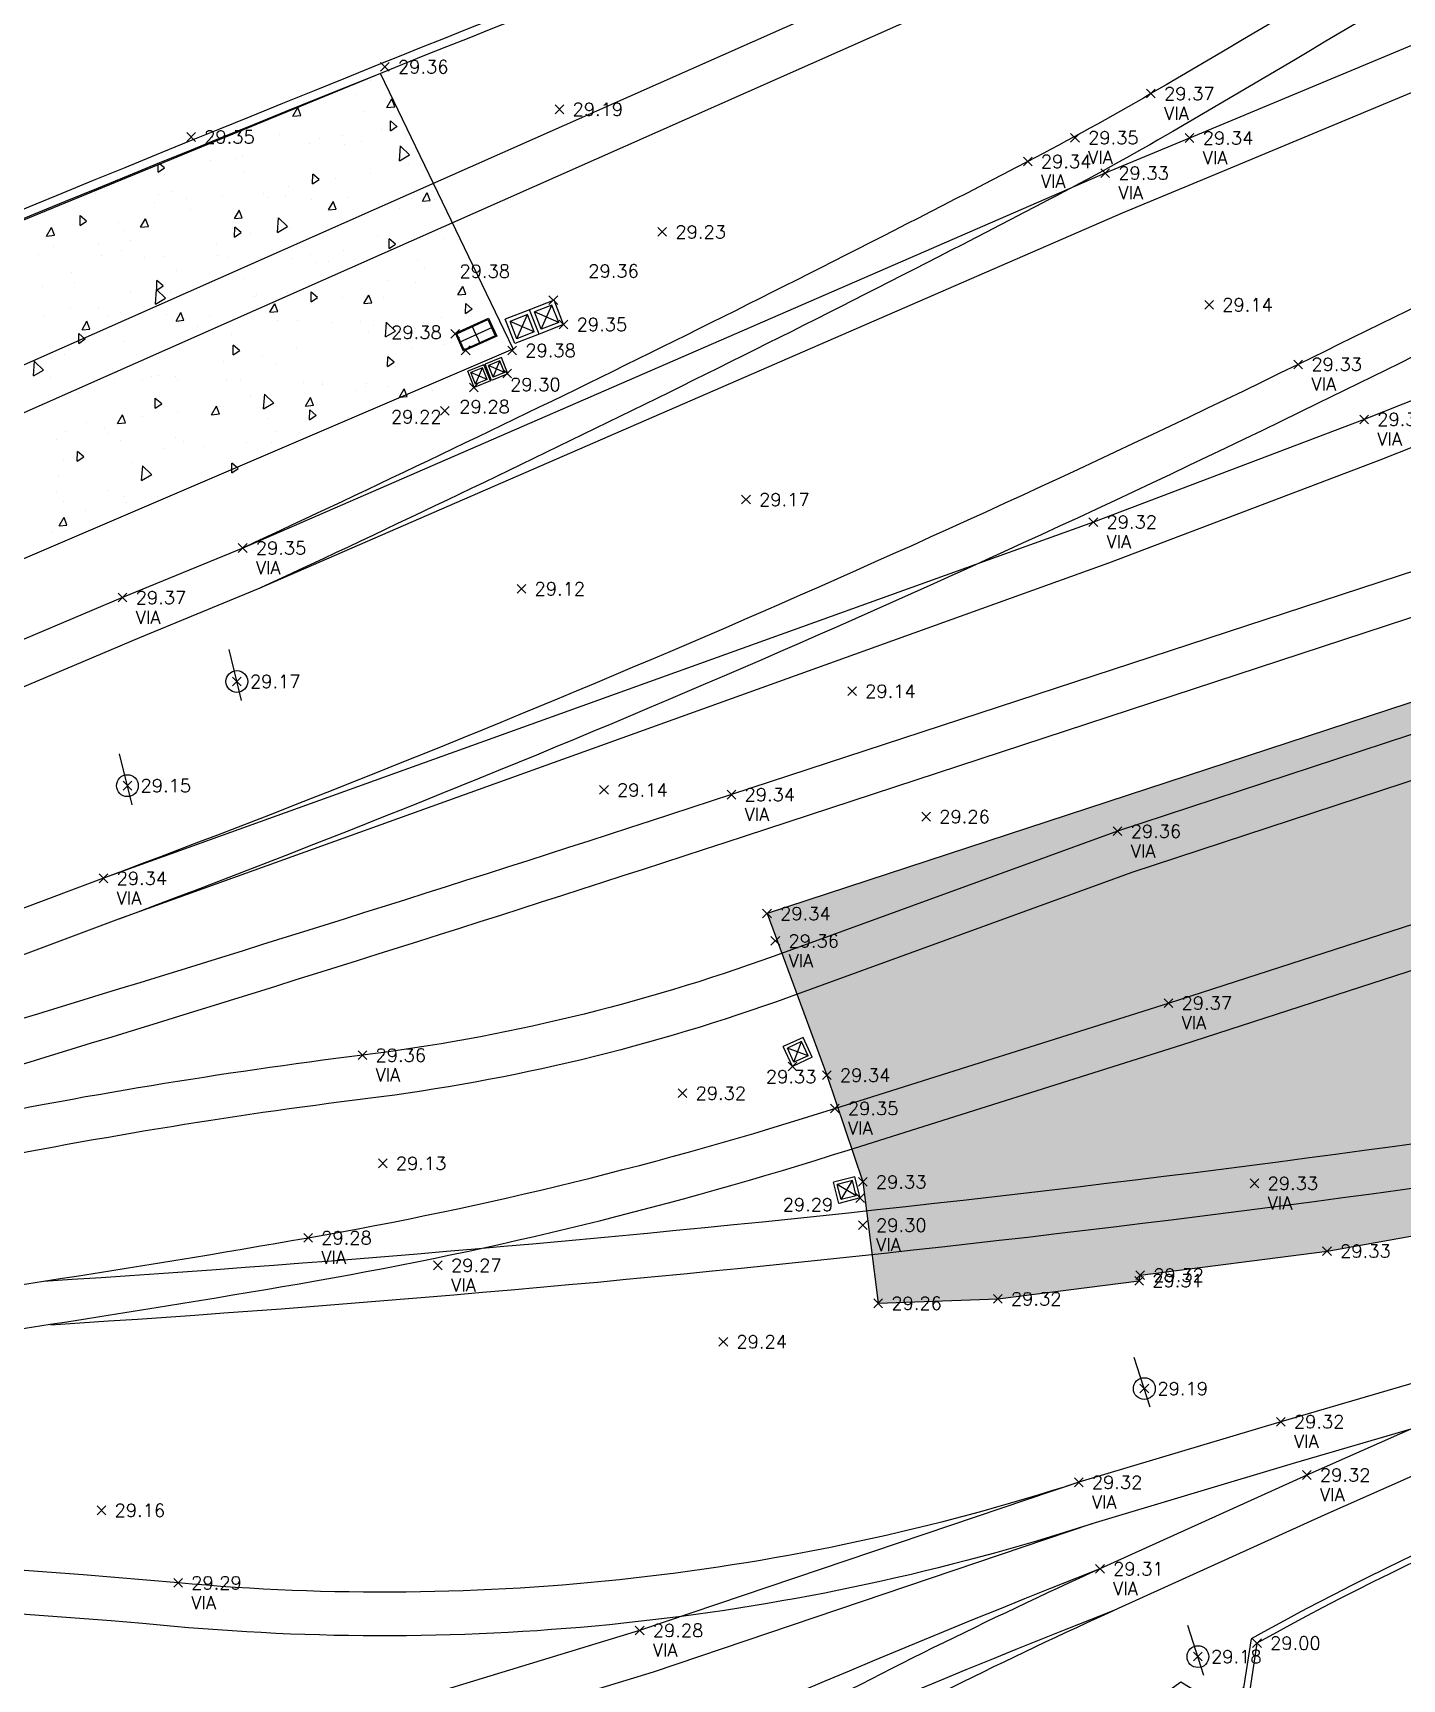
# Model space of a CAD drawing. Extents: x 472821 to 473123, y 4383028 to 4383224.
# Drawn here: x 472987.65 to 473018.99, y 4383157.13 to 4383194.82 of the extents above; entities that cross this region are included whole.
import ezdxf

# ---------------------------------------------------------------- set-up
doc = ezdxf.new("R2010")
doc.units = 0
doc.header["$MEASUREMENT"] = 0
doc.header["$PDMODE"] = 3
doc.header["$PDSIZE"] = 0.1
doc.layers.get('0').update_dxf_attribs({"linetype": 'CONTINUOUS'})
for name, color, linetype in [('CODIGOS-VIA', 4, 'CONTINUOUS'), ('EDIFICACIONES', 1, 'CONTINUOUS'), ('ELEMENTOSSFM', 7, 'CONTINUOUS'), ('muros', 5, 'CONTINUOUS'), ('PUNTOS-TEXTO', 7, 'CONTINUOUS'), ('RAILES-2', 4, 'CONTINUOUS'), ('SOLERACEMENTO', 253, 'CONTINUOUS'), ('Z', 1, 'CONTINUOUS'), ('Z-VIA', 6, 'CONTINUOUS')]:
    doc.layers.add(name, color=color, linetype=linetype)
doc.styles.get("Standard").update_dxf_attribs({"font": 'simplex.shx'})

# ---------------------------------------------------------------- blocks, each defined once
blk = doc.blocks.new('arq40x40')
for p, q in [((-0.2, -0.2), (-0.2, 0.2)), ((0.2, 0.2), (-0.2, 0.2)), ((-0.143, -0.143), (-0.143, 0.143)), ((0.143, 0.143), (-0.143, 0.143)), ((0.143, -0.143), (-0.143, 0.143)), ((-0.143, -0.143), (0.143, 0.143)), ((0.143, -0.143), (0.143, 0.143)), ((0.2, -0.2), (0.2, 0.2)), ((0.2, -0.2), (-0.2, -0.2)), ((0.143, -0.143), (-0.143, -0.143))]:
    blk.add_line(p, q)
blk = doc.blocks.new('arq60x60')
for p, q in [((-0.3, -0.3), (-0.3, 0.3)), ((0.3, 0.3), (-0.3, 0.3)), ((-0.214, -0.214), (-0.214, 0.214)), ((0.214, 0.214), (-0.214, 0.214)), ((0.214, -0.214), (-0.214, 0.214)), ((-0.214, -0.214), (0.214, 0.214)), ((0.214, -0.214), (0.214, 0.214)), ((0.3, -0.3), (0.3, 0.3)), ((0.3, -0.3), (-0.3, -0.3)), ((0.214, -0.214), (-0.214, -0.214))]:
    blk.add_line(p, q)
blk = doc.blocks.new('arq50x50')
for p, q in [((-0.25, -0.25), (-0.25, 0.25)), ((0.25, 0.25), (-0.25, 0.25)), ((-0.179, -0.179), (-0.179, 0.179)), ((0.179, 0.179), (-0.179, 0.179)), ((0.179, -0.179), (-0.179, 0.179)), ((-0.179, -0.179), (0.179, 0.179)), ((0.179, -0.179), (0.179, 0.179)), ((0.25, -0.25), (0.25, 0.25)), ((0.25, -0.25), (-0.25, -0.25)), ((0.179, -0.179), (-0.179, -0.179))]:
    blk.add_line(p, q)

msp = doc.modelspace()

# ---------------------------------------------------------------- hatches: boundary and pattern name
h = msp.add_hatch(color=5)
h.paths.add_polyline_path([(472998.069, 4383188.258), (472998.152, 4383188.074), (472998.175, 4383188.085), (472998.081, 4383188.291), (472997.703, 4383188.119), (472997.713, 4383188.097)])
h.paths.add_polyline_path([(472998.175, 4383188.085), (472998.152, 4383188.074), (472998.236, 4383187.89), (472997.881, 4383187.729), (472997.891, 4383187.706), (472998.269, 4383187.878)])
h.paths.add_polyline_path([(472997.891, 4383187.706), (472997.881, 4383187.729), (472997.525, 4383187.567), (472997.442, 4383187.751), (472997.419, 4383187.741), (472997.513, 4383187.534)])
h.paths.add_polyline_path([(472997.713, 4383188.097), (472997.703, 4383188.119), (472997.325, 4383187.947), (472997.419, 4383187.741), (472997.442, 4383187.751), (472997.358, 4383187.935)])
at = {"layer": 'SOLERACEMENTO'}
h = msp.add_hatch(dxfattribs=at)
h.set_pattern_fill('AR-CONC', color=256, scale=0.5, style=0)
h.set_pattern_definition([(50, (0, 0), (3.586300913, -0.313760675), [0.375, -4.125]), (355, (0, 0), (-0.693756668, 3.7609606685), [0.3, -3.3]), (100.4514, (0.299, -0.026), (2.8925469086, 3.4471977103), [0.31870095, -3.50571056]), (46.1842, (0, 1), (5.336205243, -0.8275950716), [0.5625, -6.1875]), (96.6356, (0.4447, 0.931), (4.673313528, 4.8705893545), [0.47805144, -5.258565]), (351.1842, (0, 1), (4.673309726, 4.8705930046), [0.45, -4.95]), (21, (0.5, 0.75), (2.9845352606, -2.0130944533), [0.375, -4.125]), (326, (0.5, 0.75), (1.2165766596, 3.6257502252), [0.3, -3.3]), (71.4514, (0.7487, 0.5822), (4.201113143, 1.6126524835), [0.31870095, -3.50571056]), (37.5, (0, 0), (0.0607992766, 1.66446926916), [0, -3.26, 0, -3.35, 0, -3.3125]), (7.5, (0, 0), (1.3153476872, 1.9720585594), [0, -1.91, 0, -3.185, 0, -1.2625]), (327.5, (-1.115, 0), (2.66911218086, -0.11277435867), [0, -1.25, 0, -3.9, 0, -5.175]), (317.5, (-1.615, 0), (2.9159308467, 0.5005249117), [0, -1.625, 0, -2.59, 0, -3.675])])
h.paths.add_polyline_path([(473033.394, 4383170.631), (473035.285, 4383170.031), (473036.019, 4383167.726), (473047.503, 4383171.438), (473046.816, 4383173.734), (473047.941, 4383175.35), (473059.255, 4383179.033), (473076.654, 4383184.707), (473100.64, 4383192.623), (473099.858, 4383195.056), (473099.158, 4383194.801), (473097.821, 4383198.504), (473097.001, 4383200.903), (473096.554, 4383202.188), (473095.736, 4383204.553), (473078.461, 4383198.859), (473061.485, 4383193.31), (473044.162, 4383187.623), (473026.459, 4383181.873), (473004.457, 4383174.658), (473005.825, 4383170.958), (473006.649, 4383168.514), (473007.003, 4383165.735), (473009.741, 4383165.836), (473012.975, 4383166.252), (473013, 4383166.378), (473017.276, 4383166.93), (473023.573, 4383168.056), (473024.251, 4383168.31), (473029.185, 4383169.399)])

# ---------------------------------------------------------------- linework, layer by layer
at = {"color": 7}
for p, q in [((472992.429, 4383179.535), (472992.144, 4383180.701)), ((472989.923, 4383177.15), (472989.638, 4383178.316)), ((473013.231, 4383163.353), (473012.865, 4383164.496)), ((473014.458, 4383157.216), (473014.092, 4383158.359))]:
    msp.add_line(p, q, dxfattribs=at)
for centre in [(472992.322, 4383179.972), (472989.816, 4383177.587), (473013.094, 4383163.782), (473014.321, 4383157.645)]:
    msp.add_circle(centre, 0.25, dxfattribs=at)
at = {"layer": 'EDIFICACIONES'}
for points in [[(473077.393, 4383146.808, 0.136679), (473058.12, 4383162.228, 0.031984), (473052.354, 4383164.262, 0.034813), (473045.463, 4383165.7, 0.026604), (473041.663, 4383166.015, 0.10719), (473015.536, 4383158.05), (473015.361, 4383156.928), (473014.706, 4383156.586), (473013.933, 4383157.063), (473001.163, 4383147.871), (472988.863, 4383138.991), (472988.111, 4383138.418), (472972.823, 4383127.36), (472972.591, 4383126.537), (472971.956, 4383126.099), (472962.702, 4383119.358), (472949.57, 4383109.762), (472935.78, 4383099.666), (472929.814, 4383095.364), (472932.6, 4383091.351)], [(473077.271, 4383146.72, 0.136679), (473058.061, 4383162.09, 0.031984), (473052.313, 4383164.118, 0.034813), (473045.443, 4383165.551, 0.026544), (473041.667, 4383165.865, 0.10687), (473015.673, 4383157.955), (473015.498, 4383156.83), (473014.7, 4383156.414), (473013.939, 4383156.883), (473001.251, 4383147.749), (472988.952, 4383138.871), (472988.201, 4383138.298), (472972.953, 4383127.269), (472972.721, 4383126.444), (472972.043, 4383125.977), (472962.79, 4383119.237), (472949.659, 4383109.641), (472935.868, 4383099.545), (472930.021, 4383095.329), (472932.723, 4383091.437)]]:
    msp.add_lwpolyline(points, format="xyb", dxfattribs=at)
at = {"layer": 'ELEMENTOSSFM', "color": 5}
for points in [[(472998.081, 4383188.291), (472998.269, 4383187.878), (472997.513, 4383187.534), (472997.325, 4383187.947)], [(472998.069, 4383188.258), (472998.236, 4383187.89), (472997.525, 4383187.567), (472997.358, 4383187.935)]]:
    msp.add_lwpolyline(points, close=True, dxfattribs=at)
for points in [[(472997.419, 4383187.741), (472998.175, 4383188.085)], [(472997.703, 4383188.119), (472997.891, 4383187.706)]]:
    msp.add_lwpolyline(points, dxfattribs=at)
at = {"layer": 'muros'}
for centre, radius, start, end in [((473210.073, 4382661.622, 29.997), 574.056, 108.466375, 111.945674), ((473210.073, 4382661.622, 29.997), 573.856, 108.466375, 111.945674), ((473410.124, 4382165.124, 29.997), 1109.342, 111.945674, 114.521694), ((473410.124, 4382165.124, 29.997), 1109.142, 111.945674, 114.521694)]:
    msp.add_arc(centre, radius, start, end, dxfattribs=at)
at = {"layer": 'PUNTOS-TEXTO'}
for p in [(472995.71, 4383194.045), (472999.705, 4383193.072), (473013.246, 4383193.433), (472991.273, 4383192.44), (473011.507, 4383192.423), (473014.131, 4383192.416), (473010.425, 4383191.878), (473012.199, 4383191.613), (473002.06, 4383190.265), (472999.565, 4383188.704), (473014.578, 4383188.596), (472997.32, 4383187.934), (472999.8, 4383188.145), (472997.559, 4383187.554), (472998.624, 4383187.551), (473016.618, 4383187.233), (472997.748, 4383186.701), (472998.506, 4383187.026), (472997.084, 4383186.17), (473018.125, 4383185.974), (473003.976, 4383184.137), (473011.927, 4383183.623), (472992.455, 4383183.028), (472989.706, 4383181.893), (472998.836, 4383182.094), (472992.322, 4383179.972), (473006.404, 4383179.749), (472989.816, 4383177.587), (473000.725, 4383177.489), (473003.642, 4383177.381), (473008.099, 4383176.878), (473012.482, 4383176.543), (472989.268, 4383175.466), (473004.457, 4383174.658), (473004.648, 4383174.032), (473013.645, 4383172.609), (472995.195, 4383171.415), (473005.038, 4383171.159), (473005.825, 4383170.958), (473002.522, 4383170.545), (473006.008, 4383170.197), (472995.66, 4383168.94), (473006.649, 4383168.514), (473015.616, 4383168.482), (473006.588, 4383168.146), (473006.653, 4383167.525), (472993.952, 4383167.235), (473017.276, 4383166.93), (472996.924, 4383166.604), (473013, 4383166.378), (473012.975, 4383166.252), (473007.003, 4383165.735), (473009.741, 4383165.836), (473003.457, 4383164.854), (473013.094, 4383163.782), (473016.217, 4383163.023), (473016.814, 4383161.803), (473011.592, 4383161.636), (472989.222, 4383160.994), (473012.079, 4383159.655), (472990.976, 4383159.333), (473001.542, 4383158.245), (473014.321, 4383157.645), (473015.673, 4383157.955)]:
    msp.add_point(p, dxfattribs=at)
at = {"layer": 'RAILES-2'}
for points in [[(473090.64, 4383219.858), (473066.285, 4383211.548), (473053.227, 4383207.019), (473040.079, 4383202.477), (473026.14, 4383197.432), (473014.131, 4383192.416), (473012.199, 4383191.613), (472992.455, 4383183.028), (472989.706, 4383181.893), (472978.191, 4383177.02), (472966.24, 4383172.189), (472949.545, 4383166.148, -0.018996), (472938.047, 4383162.475, -2.668454)], [(473090.963, 4383218.912), (473066.61, 4383210.602), (473053.554, 4383206.074), (473040.412, 4383201.534), (473026.503, 4383196.5), (473014.516, 4383191.493), (473012.59, 4383190.693), (472992.845, 4383182.107), (472990.092, 4383180.97), (472978.573, 4383176.096), (472966.598, 4383171.255), (472949.885, 4383165.208, -0.018996), (472938.315, 4383161.512, -0.018996)], [(473091.693, 4383215.432), (473062.324, 4383205.863), (473054.412, 4383203.299, 0.021645), (473033.854, 4383195.639, 0.01899), (473026.578, 4383192.232, -0.005366), (473016.618, 4383187.233, -0.024076), (472989.268, 4383175.466, -26.270295)], [(473092.006, 4383214.483), (473062.633, 4383204.912), (473054.72, 4383202.348, 0.021645), (473034.243, 4383194.718, 0.01899), (473027.036, 4383191.343, -0.005366), (473017.057, 4383186.334, -0.024076), (472989.619, 4383174.529, -0.024076)], [(473093.265, 4383211.308), (473055.982, 4383199.223), (473027.455, 4383189.671), (473018.125, 4383185.974), (473011.927, 4383183.623), (472989.268, 4383175.466), (472973.698, 4383169.624, -0.047758), (472964.248, 4383167.075, -0.565373)], [(473093.578, 4383210.358), (473056.295, 4383198.273), (473027.798, 4383188.731), (473018.487, 4383185.042), (473012.274, 4383182.685), (472989.613, 4383174.527), (472974.049, 4383168.688, -0.047758), (472964.415, 4383166.089, -0.047758)], [(473043.078, 4383209.143, 0.055941), (473024.347, 4383200.139, -0.008217), (473013.246, 4383193.433, -0.011603), (473010.425, 4383191.878, -0.011479), (472992.455, 4383183.028)], [(473043.408, 4383208.199, 0.055941), (473024.878, 4383199.292, -0.008217), (473013.749, 4383192.569, -0.011603), (473010.887, 4383190.991, -0.011479), (472992.876, 4383182.121, -0.011479)], [(473094.452, 4383207.016), (473057.551, 4383194.907), (473054.502, 4383193.953), (473032.646, 4383186.853), (473028.807, 4383185.616), (473019.786, 4383182.674), (473003.642, 4383177.381, -0.009955), (472973.657, 4383168.207, -17.439234)], [(473094.764, 4383206.066), (473057.856, 4383193.955), (473054.806, 4383193), (473032.954, 4383185.902), (473029.115, 4383184.665), (473020.097, 4383181.724), (473003.954, 4383176.431, -0.009955), (472973.93, 4383167.245, -0.009955)], [(473095.981, 4383203.844), (473068.952, 4383194.94), (473047.792, 4383188.078), (473020.278, 4383179.108), (473012.482, 4383176.543), (473004.624, 4383173.686, -0.056274), (472995.195, 4383171.415, 0.019763), (472985.564, 4383169.827, -0.033868), (472973.657, 4383168.207), (472970.871, 4383167.892, 0.025491), (472938.047, 4383162.475, 0.018922), (472927.821, 4383159.216, -5.934888)], [(473096.308, 4383202.899), (473069.263, 4383193.989), (473048.101, 4383187.127), (473020.589, 4383178.158), (473012.809, 4383175.598), (473004.966, 4383172.746, -0.056274), (472995.319, 4383170.423, 0.019763), (472985.766, 4383168.848, -0.033805), (472973.747, 4383167.211), (472970.983, 4383166.898, 0.025469), (472938.288, 4383161.504, 0.018872), (472928.16, 4383158.275, 0.018872)], [(472909.717, 4383152.148, -0.041302), (472927.821, 4383159.216, -0.062139), (472935.339, 4383160.472), (472943.472, 4383161.333), (472951.097, 4383161.506), (472964.376, 4383163.045), (472981.82, 4383165.37, 0.010015), (472993.952, 4383167.235, 0.034191), (473006.008, 4383170.197), (473013.645, 4383172.609), (473021.81, 4383175.251), (473034.006, 4383179.291), (473068.115, 4383190.531), (473097.258, 4383200.153)], [(472910.156, 4383151.25, -0.041302), (472928.107, 4383158.258, -0.062407), (472935.412, 4383159.474), (472943.536, 4383160.334), (472951.166, 4383160.507), (472964.5, 4383162.053), (472981.952, 4383164.379, 0.010015), (472994.124, 4383166.25, 0.034186), (473006.311, 4383169.244), (473013.95, 4383171.656), (473022.121, 4383174.301), (473034.32, 4383178.341)], [(473026.553, 4383166.041), (473024.763, 4383165.322), (473016.814, 4383161.803), (473012.079, 4383159.655, 0.033725), (472997.188, 4383151.649, 0.01724), (472993.394, 4383149.08, 0.014118), (472980.768, 4383139.323, 0.016385), (472964.132, 4383124.764, -0.019788), (472947.699, 4383112.218), (472930.207, 4383099.136)], [(473026.926, 4383165.113), (473025.152, 4383164.401), (473017.223, 4383160.89), (473012.492, 4383158.744, 0.033725), (472997.72, 4383150.802, 0.01724), (472993.983, 4383148.272, 0.014118), (472981.402, 4383138.549, 0.016407), (472964.793, 4383124.013, -0.019802), (472948.286, 4383111.408), (472930.806, 4383098.335)], [(473011.592, 4383161.636, -0.101325), (472990.976, 4383159.333, 0.071051), (472944.762, 4383156.967, 0.043609), (472921.95, 4383151.889, 0.047391), (472910.005, 4383146.826), (472901.426, 4383142.188), (472841.175, 4383100.653)], [(473011.9, 4383160.685, -0.101325), (472990.885, 4383158.337, 0.071099), (472944.924, 4383155.98, 0.043666), (472922.251, 4383150.936, 0.047391), (472910.481, 4383145.946), (472901.949, 4383141.334), (472841.742, 4383099.83)]]:
    msp.add_lwpolyline(points, format="xyb", dxfattribs=at)
for points, elevation in [([(472876.551, 4383133.662), (472909.717, 4383152.148), (472927.424, 4383161.802, -0.022643), (472942.2, 4383168.044), (472951.13, 4383171.635), (472960.214, 4383175.476), (472963.415, 4383176.857), (472982.603, 4383185.078), (473012.064, 4383198.144), (473023.716, 4383202.794), (473029.204, 4383204.613), (473043.078, 4383209.143), (473051.792, 4383212.043)], 30.27), ([(472877.038, 4383132.788), (472910.2, 4383151.272), (472927.879, 4383160.911, -0.022624), (472942.56, 4383167.111), (472951.511, 4383170.711), (472960.607, 4383174.556), (472963.81, 4383175.938), (472983.003, 4383184.161), (473012.452, 4383197.222), (473024.059, 4383201.854), (473029.517, 4383203.663), (473043.391, 4383208.193), (473052.108, 4383211.094)], 30.27), ([(473100.546, 4383190.759), (473066.383, 4383179.428), (473047.049, 4383173.088), (473026.553, 4383166.041), (473016.217, 4383163.023), (473011.592, 4383161.636), (473001.542, 4383158.245), (472992.262, 4383155.412), (472983.588, 4383152.476), (472979.564, 4383151.064, 0.041489), (472967.646, 4383145.736), (472966.337, 4383145.052), (472944.816, 4383132.913), (472942.219, 4383131.408), (472929.238, 4383123.442), (472919.018, 4383116.446)], 30.5), ([(473100.861, 4383189.809), (473066.696, 4383178.478), (473047.367, 4383172.14), (473026.856, 4383165.088), (473016.501, 4383162.064), (473011.896, 4383160.683), (473001.848, 4383157.293), (472992.568, 4383154.46), (472983.914, 4383151.531), (472979.895, 4383150.12, 0.041524), (472968.119, 4383144.855), (472966.814, 4383144.173), (472945.312, 4383132.045), (472942.731, 4383130.549), (472929.782, 4383122.603), (472919.611, 4383115.64)], 30.5)]:
    msp.add_lwpolyline(points, format="xyb", dxfattribs=dict(at, elevation=elevation))
for centre, radius, start, end in [((472960.931, 4383592.253), 426.864, 273.62174, 279.29578), ((472961.101, 4383591.257, 31.421), 426.864, 273.62174, 279.29578), ((473127.782, 4382867.372), 314.351, 111.59654, 118.83016), ((473127.782, 4382867.372), 313.351, 111.59654, 118.81993)]:
    msp.add_arc(centre, radius, start, end, dxfattribs=at)
at = {"layer": 'SOLERACEMENTO'}
for p, q in [((472995.607, 4383193.895, 29.997), (472980.737, 4383187.778, 29.997)), ((472995.374, 4383193.741, -20.163), (472995.374, 4383193.741, -20.163)), ((472998.65, 4383187.59), (472995.607, 4383193.895, 29.997)), ((472995.037, 4383193.403, -20.163), (472995.037, 4383193.403, -20.163)), ((472995.756, 4383193.116, -20.163), (472995.867, 4383193.311, -20.163)), ((472995.935, 4383193.131, -20.163), (472995.867, 4383193.31, -20.163)), ((472993.605, 4383192.916, -20.163), (472993.717, 4383193.112, -20.163)), ((472993.605, 4383192.916, -20.163), (472993.784, 4383192.933, -20.163)), ((472993.784, 4383192.932, -20.163), (472993.716, 4383193.111, -20.163)), ((472993.737, 4383192.951, -20.163), (472993.737, 4383192.951, -20.163)), ((472995.253, 4383193.018, -20.163), (472995.253, 4383193.018, -20.163)), ((472995.756, 4383193.116, -20.163), (472995.935, 4383193.132, -20.163)), ((472995.839, 4383192.583, -20.163), (472995.842, 4383192.808, -20.163)), ((472995.987, 4383192.683, -20.163), (472995.841, 4383192.807, -20.163)), ((472993.287, 4383192.488, -20.163), (472993.287, 4383192.488, -20.163)), ((472994.734, 4383192.466, -20.163), (472994.734, 4383192.466, -20.163)), ((472995.641, 4383192.607, -20.163), (472995.641, 4383192.607, -20.163)), ((472995.839, 4383192.583, -20.163), (472995.988, 4383192.684, -20.163)), ((472996.176, 4383192.438, -20.163), (472996.176, 4383192.438, -20.163)), ((472993.986, 4383192.294, -20.163), (472993.986, 4383192.294, -20.163)), ((472994.211, 4383192.4, -20.163), (472994.211, 4383192.4, -20.163)), ((472994.778, 4383192.266, -20.163), (472994.778, 4383192.266, -20.163)), ((472995.184, 4383192.346, -20.163), (472995.184, 4383192.346, -20.163)), ((472996.043, 4383191.897, -20.163), (472996.069, 4383192.234, -20.163)), ((472996.275, 4383192.033, -20.163), (472996.069, 4383192.233, -20.163)), ((472990.519, 4383191.631, -20.163), (472990.521, 4383191.803, -20.163)), ((472990.519, 4383191.631, -20.163), (472990.668, 4383191.732, -20.163)), ((472990.667, 4383191.731, -20.163), (472990.562, 4383191.82, -20.163)), ((472991.71, 4383191.9, -20.163), (472991.71, 4383191.9, -20.163)), ((472992.324, 4383191.951, -20.163), (472992.324, 4383191.951, -20.163)), ((472992.455, 4383191.989, -20.163), (472992.455, 4383191.989, -20.163)), ((472996.043, 4383191.897, -20.163), (472996.275, 4383192.034, -20.163)), ((472996.246, 4383191.811, -20.163), (472996.246, 4383191.811, -20.163)), ((472996.579, 4383191.672, -20.163), (472996.579, 4383191.672, -20.163)), ((472990.656, 4383191.586, -20.163), (472990.656, 4383191.586, -20.163)), ((472992.503, 4383191.653, -20.163), (472992.503, 4383191.653, -20.163)), ((472993.496, 4383191.304, -20.163), (472993.496, 4383191.304, -20.163)), ((472994.055, 4383191.366, -20.163), (472994.057, 4383191.59, -20.163)), ((472994.055, 4383191.366, -20.163), (472994.203, 4383191.467, -20.163)), ((472994.203, 4383191.466, -20.163), (472994.057, 4383191.589, -20.163)), ((472994.59, 4383191.498, -20.163), (472994.59, 4383191.498, -20.163)), ((472995.391, 4383191.603, -20.163), (472995.391, 4383191.603, -20.163)), ((472989.095, 4383191.151, -20.163), (472989.095, 4383191.151, -20.163)), ((472989.294, 4383191.27, -20.163), (472989.294, 4383191.27, -20.163)), ((472990.428, 4383190.938, -20.163), (472990.428, 4383190.938, -20.163)), ((472990.537, 4383191.123, -20.163), (472990.537, 4383191.123, -20.163)), ((472990.845, 4383191.183, -20.163), (472990.845, 4383191.183, -20.163)), ((472991.173, 4383191.027, -20.163), (472991.173, 4383191.027, -20.163)), ((472991.984, 4383191.101, -20.163), (472991.984, 4383191.101, -20.163)), ((472992.928, 4383191.155, -20.163), (472992.928, 4383191.155, -20.163)), ((472993.047, 4383191.06, -20.163), (472993.047, 4383191.06, -20.163)), ((472993.426, 4383191.073, -20.163), (472993.426, 4383191.073, -20.163)), ((472994.02, 4383191.005, -20.163), (472994.02, 4383191.005, -20.163)), ((472994.418, 4383190.77, -20.163), (472994.53, 4383190.966, -20.163)), ((472994.597, 4383190.786, -20.163), (472994.529, 4383190.965, -20.163)), ((472994.873, 4383191.05, -20.163), (472994.873, 4383191.05, -20.163)), ((472995.572, 4383190.918, -20.163), (472995.572, 4383190.918, -20.163)), ((472996.314, 4383191.022, -20.163), (472996.314, 4383191.022, -20.163)), ((472996.569, 4383190.97, -20.163), (472996.68, 4383191.165, -20.163)), ((472996.569, 4383190.97, -20.163), (472996.748, 4383190.986, -20.163)), ((472996.748, 4383190.985, -20.163), (472996.68, 4383191.164, -20.163)), ((472996.85, 4383191.015, -20.163), (472996.85, 4383191.015, -20.163)), ((472988.734, 4383190.414, -20.163), (472988.737, 4383190.639, -20.163)), ((472988.883, 4383190.514, -20.163), (472988.737, 4383190.638, -20.163)), ((472990.116, 4383190.372, -20.163), (472990.228, 4383190.567, -20.163)), ((472990.295, 4383190.387, -20.163), (472990.228, 4383190.566, -20.163)), ((472991.26, 4383190.79, -20.163), (472991.26, 4383190.79, -20.163)), ((472992.267, 4383190.571, -20.163), (472992.379, 4383190.766, -20.163)), ((472992.267, 4383190.571, -20.163), (472992.446, 4383190.588, -20.163)), ((472992.446, 4383190.586, -20.163), (472992.378, 4383190.765, -20.163)), ((472993.25, 4383190.254, -20.163), (472993.277, 4383190.59, -20.163)), ((472993.482, 4383190.39, -20.163), (472993.276, 4383190.589, -20.163)), ((472994.418, 4383190.77, -20.163), (472994.597, 4383190.787, -20.163)), ((472995.195, 4383190.702, -20.163), (472995.195, 4383190.702, -20.163)), ((472995.297, 4383190.71, -20.163), (472995.297, 4383190.71, -20.163)), ((472996.042, 4383190.798, -20.163), (472996.042, 4383190.798, -20.163)), ((472987.966, 4383190.172, -20.163), (472988.077, 4383190.368, -20.163)), ((472987.966, 4383190.172, -20.163), (472988.145, 4383190.189, -20.163)), ((472988.145, 4383190.188, -20.163), (472988.077, 4383190.366, -20.163)), ((472988.734, 4383190.414, -20.163), (472988.883, 4383190.515, -20.163)), ((472989.605, 4383190.478, -20.163), (472989.605, 4383190.478, -20.163)), ((472989.753, 4383190.288, -20.163), (472989.753, 4383190.288, -20.163)), ((472990.116, 4383190.372, -20.163), (472990.296, 4383190.388, -20.163)), ((472992.214, 4383190.342, -20.163), (472992.214, 4383190.342, -20.163)), ((472992.27, 4383190.148, -20.163), (472992.273, 4383190.373, -20.163)), ((472992.27, 4383190.148, -20.163), (472992.419, 4383190.25, -20.163)), ((472992.418, 4383190.249, -20.163), (472992.273, 4383190.372, -20.163)), ((472992.641, 4383190.238, -20.163), (472992.641, 4383190.238, -20.163)), ((472993.25, 4383190.254, -20.163), (472993.483, 4383190.391, -20.163)), ((472993.532, 4383190.359, -20.163), (472993.532, 4383190.359, -20.163)), ((472995.53, 4383190.187, -20.163), (472995.53, 4383190.187, -20.163)), ((472987.942, 4383190.135, -20.163), (472987.942, 4383190.135, -20.163)), ((472988.13, 4383189.929, -20.163), (472988.13, 4383189.929, -20.163)), ((472989.146, 4383189.976, -20.163), (472989.146, 4383189.976, -20.163)), ((472989.682, 4383189.842, -20.163), (472989.682, 4383189.842, -20.163)), ((472989.89, 4383190.065, -20.163), (472989.89, 4383190.065, -20.163)), ((472991.864, 4383189.994, -20.163), (472991.864, 4383189.994, -20.163)), ((472994.76, 4383189.836, -20.163), (472994.76, 4383189.836, -20.163)), ((472995.799, 4383189.906, -20.163), (472995.799, 4383189.906, -20.163)), ((472995.806, 4383189.883, -20.163), (472995.809, 4383190.108, -20.163)), ((472995.806, 4383189.883, -20.163), (472995.955, 4383189.984, -20.163)), ((472995.954, 4383189.983, -20.163), (472995.808, 4383190.107, -20.163)), ((472997.083, 4383190.113, -20.163), (472997.083, 4383190.113, -20.163)), ((472987.787, 4383189.758, -20.163), (472987.787, 4383189.758, -20.163)), ((472989.234, 4383189.736, -20.163), (472989.234, 4383189.736, -20.163)), ((472990.209, 4383189.682, -20.163), (472990.209, 4383189.682, -20.163)), ((472990.676, 4383189.708, -20.163), (472990.676, 4383189.708, -20.163)), ((472991.883, 4383189.719, -20.163), (472991.883, 4383189.719, -20.163)), ((472992.123, 4383189.685, -20.163), (472992.123, 4383189.685, -20.163)), ((472992.857, 4383189.665, -20.163), (472992.857, 4383189.665, -20.163)), ((472993.564, 4383189.657, -20.163), (472993.564, 4383189.657, -20.163)), ((472994.015, 4383189.748, -20.163), (472994.015, 4383189.748, -20.163)), ((472994.136, 4383189.563, -20.163), (472994.136, 4383189.563, -20.163)), ((472994.408, 4383189.578, -20.163), (472994.408, 4383189.578, -20.163)), ((472995.011, 4383189.635, -20.163), (472995.011, 4383189.635, -20.163)), ((472996.453, 4383189.607, -20.163), (472996.453, 4383189.607, -20.163)), ((472996.61, 4383189.455, -20.163), (472996.61, 4383189.455, -20.163)), ((472988.547, 4383189.339, -20.163), (472988.547, 4383189.339, -20.163)), ((472988.608, 4383189.103, -20.163), (472988.608, 4383189.103, -20.163)), ((472990.486, 4383188.931, -20.163), (472990.488, 4383189.156, -20.163)), ((472990.486, 4383188.931, -20.163), (472990.634, 4383189.033, -20.163)), ((472990.634, 4383189.032, -20.163), (472990.488, 4383189.155, -20.163)), ((472990.932, 4383189.38, -20.163), (472990.932, 4383189.38, -20.163)), ((472992.469, 4383189.198, -20.163), (472992.469, 4383189.198, -20.163)), ((472995.801, 4383189.151, -20.163), (472995.801, 4383189.151, -20.163)), ((472996.403, 4383189.11, -20.163), (472996.403, 4383189.11, -20.163)), ((472997.583, 4383189.4, -20.163), (472997.583, 4383189.4, -20.163)), ((472987.864, 4383189.014, -20.163), (472987.864, 4383189.014, -20.163)), ((472989.891, 4383188.873, -20.163), (472989.891, 4383188.873, -20.163)), ((472990.458, 4383188.61, -20.163), (472990.485, 4383188.947, -20.163)), ((472990.458, 4383188.61, -20.163), (472990.691, 4383188.747, -20.163)), ((472990.69, 4383188.746, -20.163), (472990.484, 4383188.946, -20.163)), ((472990.813, 4383188.886, -20.163), (472990.813, 4383188.886, -20.163)), ((472992.733, 4383188.786, -20.163), (472992.733, 4383188.786, -20.163)), ((472992.78, 4383188.822, -20.163), (472992.78, 4383188.822, -20.163)), ((472993.478, 4383188.875, -20.163), (472993.478, 4383188.875, -20.163)), ((472994.021, 4383188.666, -20.163), (472994.024, 4383188.891, -20.163)), ((472994.021, 4383188.666, -20.163), (472994.17, 4383188.767, -20.163)), ((472994.17, 4383188.766, -20.163), (472994.024, 4383188.89, -20.163)), ((472994.741, 4383188.767, -20.163), (472994.741, 4383188.767, -20.163)), ((472995.231, 4383188.625, -20.163), (472995.342, 4383188.82, -20.163)), ((472995.41, 4383188.64, -20.163), (472995.342, 4383188.819, -20.163)), ((472995.669, 4383188.772, -20.163), (472995.669, 4383188.772, -20.163)), ((472997.382, 4383188.824, -20.163), (472997.493, 4383189.019, -20.163)), ((472997.382, 4383188.824, -20.163), (472997.561, 4383188.841, -20.163)), ((472997.561, 4383188.839, -20.163), (472997.493, 4383189.018, -20.163)), ((472987.926, 4383188.343, -20.163), (472987.926, 4383188.343, -20.163)), ((472988.518, 4383188.502, -20.163), (472988.518, 4383188.502, -20.163)), ((472989.151, 4383188.543, -20.163), (472989.151, 4383188.543, -20.163)), ((472989.373, 4383188.32, -20.163), (472989.373, 4383188.32, -20.163)), ((472989.65, 4383188.418, -20.163), (472989.65, 4383188.418, -20.163)), ((472990.72, 4383188.379, -20.163), (472990.72, 4383188.379, -20.163)), ((472990.814, 4383188.292, -20.163), (472990.814, 4383188.292, -20.163)), ((472990.929, 4383188.226, -20.163), (472991.041, 4383188.421, -20.163)), ((472991.108, 4383188.241, -20.163), (472991.041, 4383188.42, -20.163)), ((472991.693, 4383188.324, -20.163), (472991.693, 4383188.324, -20.163)), ((472993.073, 4383188.402, -20.163), (472993.073, 4383188.402, -20.163)), ((472993.08, 4383188.425, -20.163), (472993.192, 4383188.621, -20.163)), ((472993.08, 4383188.425, -20.163), (472993.259, 4383188.442, -20.163)), ((472993.259, 4383188.441, -20.163), (472993.191, 4383188.619, -20.163)), ((472995.231, 4383188.625, -20.163), (472995.41, 4383188.641, -20.163)), ((472997.007, 4383188.314, -20.163), (472997.007, 4383188.314, -20.163)), ((472997.557, 4383188.4, -20.163), (472997.56, 4383188.625, -20.163)), ((472997.557, 4383188.4, -20.163), (472997.706, 4383188.502, -20.163)), ((472997.706, 4383188.5, -20.163), (472997.56, 4383188.624, -20.163)), ((472997.602, 4383188.557, -20.163), (472997.602, 4383188.557, -20.163)), ((472988.701, 4383187.714, -20.163), (472988.704, 4383187.939, -20.163)), ((472988.85, 4383187.814, -20.163), (472988.704, 4383187.938, -20.163)), ((472988.779, 4383188.026, -20.163), (472988.89, 4383188.222, -20.163)), ((472988.779, 4383188.026, -20.163), (472988.958, 4383188.043, -20.163)), ((472988.957, 4383188.042, -20.163), (472988.89, 4383188.221, -20.163)), ((472990.929, 4383188.226, -20.163), (472991.109, 4383188.242, -20.163)), ((472991.418, 4383188.09, -20.163), (472991.418, 4383188.09, -20.163)), ((472992.195, 4383187.913, -20.163), (472992.195, 4383187.913, -20.163)), ((472992.261, 4383188.27, -20.163), (472992.261, 4383188.27, -20.163)), ((472993.245, 4383188.237, -20.163), (472993.245, 4383188.237, -20.163)), ((472993.703, 4383188.242, -20.163), (472993.703, 4383188.242, -20.163)), ((472994.519, 4383188.19, -20.163), (472994.519, 4383188.19, -20.163)), ((472995.15, 4383188.219, -20.163), (472995.15, 4383188.219, -20.163)), ((472995.345, 4383187.971, -20.163), (472995.345, 4383187.971, -20.163)), ((472995.446, 4383188.114, -20.163), (472995.446, 4383188.114, -20.163)), ((472995.723, 4383187.86, -20.163), (472995.75, 4383188.196, -20.163)), ((472995.723, 4383187.86, -20.163), (472995.956, 4383187.997, -20.163)), ((472995.956, 4383187.996, -20.163), (472995.749, 4383188.195, -20.163)), ((472996.42, 4383188.06, -20.163), (472996.42, 4383188.06, -20.163)), ((472996.592, 4383188.191, -20.163), (472996.592, 4383188.191, -20.163)), ((472997.971, 4383187.973, -20.163), (472997.971, 4383187.973, -20.163)), ((472998.039, 4383188.169, -20.163), (472998.039, 4383188.169, -20.163)), ((472952.555, 4383167.832, 29.997), (472998.65, 4383187.59)), ((472988.701, 4383187.714, -20.163), (472988.85, 4383187.816, -20.163)), ((472989.755, 4383187.747, -20.163), (472989.755, 4383187.747, -20.163)), ((472991.451, 4383187.824, -20.163), (472991.451, 4383187.824, -20.163)), ((472992.237, 4383187.449, -20.163), (472992.24, 4383187.674, -20.163)), ((472992.237, 4383187.449, -20.163), (472992.386, 4383187.55, -20.163)), ((472992.385, 4383187.549, -20.163), (472992.239, 4383187.672, -20.163)), ((472993.677, 4383187.606, -20.163), (472993.677, 4383187.606, -20.163)), ((472996.32, 4383187.595, -20.163), (472996.32, 4383187.595, -20.163)), ((472997.065, 4383187.684, -20.163), (472997.065, 4383187.684, -20.163)), ((472997.612, 4383187.519, -20.163), (472997.612, 4383187.519, -20.163)), ((472987.666, 4383186.967, -20.163), (472987.692, 4383187.303, -20.163)), ((472987.898, 4383187.103, -20.163), (472987.692, 4383187.302, -20.163)), ((472988.088, 4383187.382, -20.163), (472988.088, 4383187.382, -20.163)), ((472988.367, 4383187.456, -20.163), (472988.367, 4383187.456, -20.163)), ((472990.03, 4383187.457, -20.163), (472990.03, 4383187.457, -20.163)), ((472992.022, 4383187.294, -20.163), (472992.022, 4383187.294, -20.163)), ((472992.919, 4383187.407, -20.163), (472992.919, 4383187.407, -20.163)), ((472993.237, 4383187.228, -20.163), (472993.237, 4383187.228, -20.163)), ((472995.773, 4383187.183, -20.163), (472995.776, 4383187.408, -20.163)), ((472995.773, 4383187.183, -20.163), (472995.921, 4383187.284, -20.163)), ((472995.921, 4383187.283, -20.163), (472995.775, 4383187.407, -20.163)), ((472995.807, 4383187.356, -20.163), (472995.807, 4383187.356, -20.163)), ((472995.949, 4383187.175, -20.163), (472995.949, 4383187.175, -20.163)), ((472987.666, 4383186.967, -20.163), (472987.899, 4383187.104, -20.163)), ((472988.064, 4383186.927, -20.163), (472988.064, 4383186.927, -20.163)), ((472989.511, 4383186.905, -20.163), (472989.511, 4383186.905, -20.163)), ((472989.556, 4383187.038, -20.163), (472989.556, 4383187.038, -20.163)), ((472990.168, 4383186.862, -20.163), (472990.168, 4383186.862, -20.163)), ((472990.359, 4383186.951, -20.163), (472990.359, 4383186.951, -20.163)), ((472990.529, 4383186.984, -20.163), (472990.529, 4383186.984, -20.163)), ((472990.913, 4383186.951, -20.163), (472990.913, 4383186.951, -20.163)), ((472990.953, 4383186.877, -20.163), (472990.953, 4383186.877, -20.163)), ((472992.081, 4383186.897, -20.163), (472992.081, 4383186.897, -20.163)), ((472992.4, 4383186.854, -20.163), (472992.4, 4383186.854, -20.163)), ((472993.842, 4383186.826, -20.163), (472993.842, 4383186.826, -20.163)), ((472994.282, 4383186.811, -20.163), (472994.282, 4383186.811, -20.163)), ((472994.282, 4383186.774, -20.163), (472994.282, 4383186.774, -20.163)), ((472995.289, 4383186.804, -20.163), (472995.289, 4383186.804, -20.163)), ((472996.73, 4383186.776, -20.163), (472996.73, 4383186.776, -20.163)), ((472988.692, 4383186.586, -20.163), (472988.692, 4383186.586, -20.163)), ((472990.453, 4383186.231, -20.163), (472990.455, 4383186.456, -20.163)), ((472990.601, 4383186.332, -20.163), (472990.455, 4383186.455, -20.163)), ((472992.626, 4383186.498, -20.163), (472992.626, 4383186.498, -20.163)), ((472992.931, 4383186.216, -20.163), (472992.958, 4383186.553, -20.163)), ((472993.163, 4383186.352, -20.163), (472992.957, 4383186.552, -20.163)), ((472993.893, 4383186.279, -20.163), (472994.005, 4383186.475, -20.163)), ((472994.072, 4383186.295, -20.163), (472994.004, 4383186.474, -20.163)), ((472995.038, 4383186.633, -20.163), (472995.038, 4383186.633, -20.163)), ((472995.256, 4383186.719, -20.163), (472995.256, 4383186.719, -20.163)), ((472995.782, 4383186.722, -20.163), (472995.782, 4383186.722, -20.163)), ((472996.044, 4383186.479, -20.163), (472996.155, 4383186.674, -20.163)), ((472996.044, 4383186.479, -20.163), (472996.223, 4383186.495, -20.163)), ((472996.223, 4383186.494, -20.163), (472996.155, 4383186.673, -20.163)), ((472996.807, 4383186.632, -20.163), (472996.807, 4383186.632, -20.163)), ((472989.592, 4383185.88, -20.163), (472989.703, 4383186.076, -20.163)), ((472989.77, 4383185.896, -20.163), (472989.703, 4383186.075, -20.163)), ((472990.169, 4383186.042, -20.163), (472990.169, 4383186.042, -20.163)), ((472990.453, 4383186.231, -20.163), (472990.601, 4383186.333, -20.163)), ((472990.964, 4383186.155, -20.163), (472990.964, 4383186.155, -20.163)), ((472991.742, 4383186.08, -20.163), (472991.854, 4383186.275, -20.163)), ((472991.742, 4383186.08, -20.163), (472991.922, 4383186.097, -20.163)), ((472991.921, 4383186.095, -20.163), (472991.853, 4383186.274, -20.163)), ((472991.955, 4383186.266, -20.163), (472991.955, 4383186.266, -20.163)), ((472992.931, 4383186.216, -20.163), (472993.164, 4383186.353, -20.163)), ((472993.893, 4383186.279, -20.163), (472994.072, 4383186.296, -20.163)), ((472993.988, 4383185.966, -20.163), (472993.991, 4383186.191, -20.163)), ((472993.988, 4383185.966, -20.163), (472994.137, 4383186.067, -20.163)), ((472994.137, 4383186.066, -20.163), (472993.991, 4383186.19, -20.163)), ((472994.886, 4383186.015, -20.163), (472994.886, 4383186.015, -20.163)), ((472988.392, 4383185.698, -20.163), (472988.392, 4383185.698, -20.163)), ((472988.886, 4383185.9, -20.163), (472988.886, 4383185.9, -20.163)), ((472989.296, 4383185.79, -20.163), (472989.296, 4383185.79, -20.163)), ((472989.366, 4383185.643, -20.163), (472989.366, 4383185.643, -20.163)), ((472989.592, 4383185.88, -20.163), (472989.771, 4383185.897, -20.163)), ((472989.631, 4383185.989, -20.163), (472989.631, 4383185.989, -20.163)), ((472993.057, 4383185.991, -20.163), (472993.057, 4383185.991, -20.163)), ((472993.231, 4383185.702, -20.163), (472993.231, 4383185.702, -20.163)), ((472993.755, 4383185.671, -20.163), (472993.755, 4383185.671, -20.163)), ((472994.5, 4383185.76, -20.163), (472994.5, 4383185.76, -20.163)), ((472988.203, 4383185.512, -20.163), (472988.203, 4383185.512, -20.163)), ((472989.65, 4383185.489, -20.163), (472989.65, 4383185.489, -20.163)), ((472990.672, 4383185.304, -20.163), (472990.672, 4383185.304, -20.163)), ((472990.917, 4383185.557, -20.163), (472990.917, 4383185.557, -20.163)), ((472991.092, 4383185.461, -20.163), (472991.092, 4383185.461, -20.163)), ((472991.568, 4383185.359, -20.163), (472991.568, 4383185.359, -20.163)), ((472992.539, 4383185.439, -20.163), (472992.539, 4383185.439, -20.163)), ((472993.119, 4383185.433, -20.163), (472993.119, 4383185.433, -20.163)), ((472988.349, 4383185.027, -20.163), (472988.349, 4383185.027, -20.163)), ((472988.668, 4383185.014, -20.163), (472988.671, 4383185.239, -20.163)), ((472988.668, 4383185.014, -20.163), (472988.817, 4383185.116, -20.163)), ((472988.816, 4383185.115, -20.163), (472988.671, 4383185.238, -20.163)), ((472989.9, 4383184.994, -20.163), (472989.9, 4383184.994, -20.163)), ((472990.139, 4383184.573, -20.163), (472990.166, 4383184.909, -20.163)), ((472990.371, 4383184.709, -20.163), (472990.165, 4383184.908, -20.163)), ((472992.204, 4383184.749, -20.163), (472992.207, 4383184.974, -20.163)), ((472992.352, 4383184.849, -20.163), (472992.206, 4383184.973, -20.163)), ((472988.245, 4383184.682, -20.163), (472988.245, 4383184.682, -20.163)), ((472990.139, 4383184.573, -20.163), (472990.372, 4383184.71, -20.163)), ((472990.307, 4383184.626, -20.163), (472990.307, 4383184.626, -20.163)), ((472992.204, 4383184.749, -20.163), (472992.353, 4383184.85, -20.163)), ((472988.202, 4383184.303, -20.163), (472988.202, 4383184.303, -20.163)), ((472989.39, 4383184.342, -20.163), (472989.39, 4383184.342, -20.163)), ((472989.753, 4383184.216, -20.163), (472989.753, 4383184.216, -20.163)), ((472990.505, 4383184.198, -20.163), (472990.505, 4383184.198, -20.163)), ((472988.342, 4383184.096, -20.163), (472988.342, 4383184.096, -20.163)), ((472988.849, 4383183.886, -20.163), (472988.849, 4383183.886, -20.163)), ((472989.789, 4383184.074, -20.163), (472989.789, 4383184.074, -20.163)), ((472988.108, 4383183.38, -20.163), (472988.108, 4383183.38, -20.163)), ((472988.254, 4383183.535, -20.163), (472988.365, 4383183.731, -20.163)), ((472988.254, 4383183.535, -20.163), (472988.433, 4383183.552, -20.163)), ((472988.433, 4383183.551, -20.163), (472988.365, 4383183.73, -20.163))]:
    msp.add_line(p, q, dxfattribs=at)
msp.add_lwpolyline([(473026.459, 4383181.873), (473004.457, 4383174.658), (473005.825, 4383170.958), (473006.649, 4383168.514), (473007.003, 4383165.735), (473009.741, 4383165.836), (473012.975, 4383166.252), (473013, 4383166.378), (473017.276, 4383166.93), (473023.573, 4383168.056)], dxfattribs=at)

# ---------------------------------------------------------------- block references
for name, p, rotation in [('arq60x60', (472999.411, 4383188.315), 21.33536859840489), ('arq60x60', (472998.853, 4383188.097), 21.33536859840489), ('arq40x40', (472997.865, 4383186.965), 21.92014642000301), ('arq40x40', (472998.265, 4383187.127), 21.92014642000301), ('arq50x50', (473005.161, 4383171.491), 24.67433129969747), ('arq50x50', (473006.284, 4383168.327), 14.24560591369692)]:
    msp.add_blockref(name, p, dxfattribs=dict(rotation=rotation))

# ---------------------------------------------------------------- texts
at = {"layer": 'CODIGOS-VIA'}
for p in [(473013.546, 4383192.833), (473011.807, 4383191.823), (473014.431, 4383191.816), (473010.725, 4383191.278), (473012.499, 4383191.013), (473016.918, 4383186.633), (473018.425, 4383185.374), (473012.227, 4383183.023), (472992.755, 4383182.428), (472990.006, 4383181.293), (473003.942, 4383176.781), (473012.782, 4383175.943), (472989.568, 4383174.866), (473004.948, 4383173.432), (473013.945, 4383172.009), (472995.495, 4383170.815), (473006.308, 4383169.597), (473015.916, 4383167.882), (473006.953, 4383166.925), (472994.252, 4383166.635), (472997.224, 4383166.004), (473016.517, 4383162.423), (473011.892, 4383161.036), (473017.114, 4383161.203), (473012.379, 4383159.055), (472991.276, 4383158.733), (473001.842, 4383157.645)]:
    msp.add_text('VIA', height=0.3, dxfattribs=at).set_placement(p)
at = {"layer": 'Z'}
for s, p in [('29.36', (472996.01, 4383193.895)), ('29.19', (473000.005, 4383192.922)), ('29.35', (472991.573, 4383192.29)), ('29.23', (473002.36, 4383190.115)), ('29.38', (472997.417, 4383189.216)), ('29.36', (473000.366, 4383189.22)), ('29.14', (473014.878, 4383188.446)), ('29.35', (473000.1, 4383187.995)), ('29.38', (472995.853, 4383187.818)), ('29.38', (472998.924, 4383187.401)), ('29.30', (472998.576, 4383186.621)), ('29.28', (472997.413, 4383186.115)), ('29.22', (472995.85, 4383185.883)), ('29.17', (473004.276, 4383183.987)), ('29.12', (472999.136, 4383181.944)), ('29.17', (472992.622, 4383179.822)), ('29.14', (473006.704, 4383179.599)), ('29.15', (472990.116, 4383177.437)), ('29.14', (473001.025, 4383177.339)), ('29.26', (473008.399, 4383176.728)), ('29.34', (473004.757, 4383174.508)), ('29.33', (473004.431, 4383170.773)), ('29.34', (473006.125, 4383170.808)), ('29.32', (473002.822, 4383170.395)), ('29.13', (472995.96, 4383168.79)), ('29.33', (473006.949, 4383168.364)), ('29.29', (473004.815, 4383167.845)), ('29.33', (473017.576, 4383166.78)), ('29.32', (473013.3, 4383166.228)), ('29.31', (473013.275, 4383166.102)), ('29.26', (473007.303, 4383165.585)), ('29.32', (473010.041, 4383165.686)), ('29.24', (473003.757, 4383164.704)), ('29.19', (473013.394, 4383163.632)), ('29.16', (472989.522, 4383160.844)), ('29.18', (473014.621, 4383157.495)), ('29.00', (473015.973, 4383157.805))]:
    msp.add_text(s, height=0.3, dxfattribs=at).set_placement(p)
at = {"layer": 'Z-VIA'}
for s, p in [('29.37', (473013.546, 4383193.283)), ('29.35', (473011.807, 4383192.273)), ('29.34', (473014.431, 4383192.266)), ('29.34', (473010.725, 4383191.728)), ('29.33', (473012.499, 4383191.463)), ('29.33', (473016.918, 4383187.083)), ('29.32', (473018.425, 4383185.824)), ('29.32', (473012.227, 4383183.473)), ('29.35', (472992.755, 4383182.878)), ('29.37', (472990.006, 4383181.743)), ('29.34', (473003.942, 4383177.231)), ('29.36', (473012.782, 4383176.393)), ('29.34', (472989.568, 4383175.316)), ('29.36', (473004.948, 4383173.882)), ('29.37', (473013.945, 4383172.459)), ('29.36', (472995.495, 4383171.265)), ('29.35', (473006.308, 4383170.047)), ('29.33', (473015.916, 4383168.332)), ('29.30', (473006.953, 4383167.375)), ('29.28', (472994.252, 4383167.085)), ('29.27', (472997.224, 4383166.454)), ('29.32', (473016.517, 4383162.873)), ('29.32', (473017.114, 4383161.653)), ('29.32', (473011.892, 4383161.486)), ('29.31', (473012.379, 4383159.505)), ('29.29', (472991.276, 4383159.183)), ('29.28', (473001.842, 4383158.095))]:
    msp.add_text(s, height=0.3, dxfattribs=at).set_placement(p)

doc.saveas('drawing.dxf')
